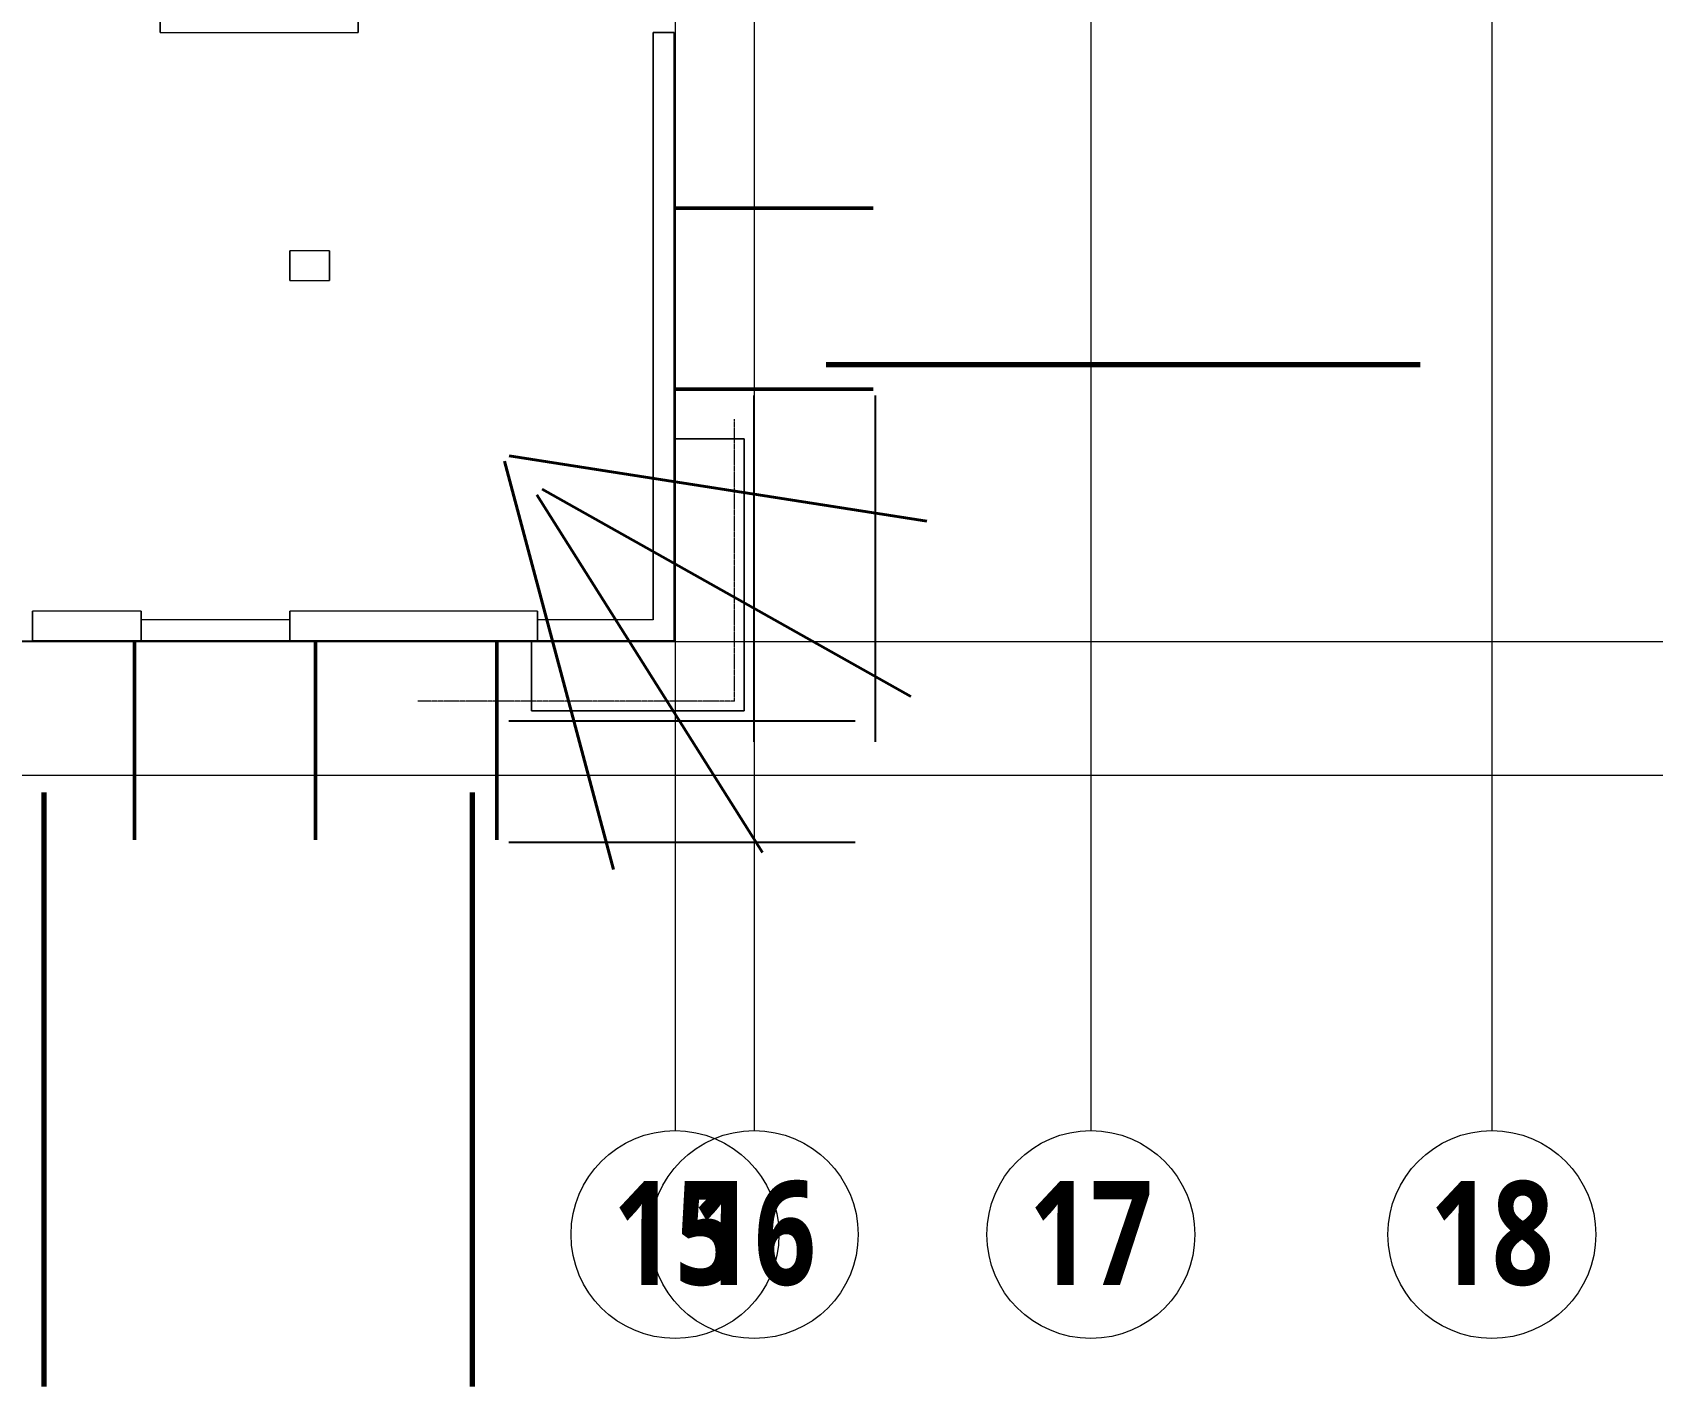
# Model space of a CAD drawing. Header units: millimetres. Extents: x -41779 to 122129, y -6962 to 59838.
# Drawn here: x 51893 to 68256, y -4494 to 9186 of the extents above; entities that cross this region are included whole.
import ezdxf

# ---------------------------------------------------------------- set-up
doc = ezdxf.new("R2010")
doc.units = ezdxf.units.MM
doc.linetypes.add('Dash', pattern=[6.35, 3.175, -3.175])
doc.linetypes.add('Grid Line', pattern=[10, 8, -1, 0, -1])
for name, color, linetype, lineweight in [('A-DETL', 90, 'Continuous', 5), ('A-DETL-HDLN', 90, 'Dash', 5), ('A-FLOR', 192, 'Continuous', 5), ('A-WALL', 113, 'Continuous', 15), ('S-BEAM', 12, 'Continuous', 15), ('S-GRID', 1, 'Continuous', 5), ('S-GRID-IDEN', 1, 'Continuous', 9)]:
    doc.layers.add(name, color=color, linetype=linetype, lineweight=lineweight)
doc.styles.add('Roboto_B', font='Roboto-Bold.ttf', dxfattribs={"width": 0.8, "height": 1050})

# ---------------------------------------------------------------- blocks, each defined once
blk = doc.blocks.new('BMS-SUPPER STRUCTURE_180317_rvt-1-Level 2 -  I120')
at = {"layer": 'A-FLOR', "color": 9}
for p, q in [((58373, 9186), (58373, 3041)), ((58373, 5081), (59083, 5081)), ((58373, 5081), (58373, 3041)), ((59083, 5081), (59083, 2331)), ((52993, 3041), (51893, 3041)), ((54493, 3041), (52993, 3041)), ((56993, 3041), (54493, 3041)), ((56933, 2331), (56933, 3041)), ((56993, 3041), (56933, 3041)), ((58373, 3041), (56993, 3041)), ((58373, 3041), (56993, 3041)), ((59083, 2331), (56933, 2331))]:
    blk.add_line(p, q, dxfattribs=at)
at = {"layer": 'A-FLOR', "color": 55}
for p, q in [((58373, 3041), (58373, 9186)), ((59083, 5081), (58373, 5081)), ((59083, 2331), (59083, 5081)), ((47183, 3041), (51893, 3041)), ((52993, 3041), (54493, 3041)), ((56933, 3041), (56933, 2331)), ((56993, 3041), (58373, 3041)), ((56933, 2331), (59083, 2331))]:
    blk.add_line(p, q, dxfattribs=at)
at = {"layer": 'A-FLOR', "color": 50}
for p, q in [((58373, 3041), (58373, 5081)), ((56933, 3041), (56993, 3041)), ((56993, 3041), (58373, 3041))]:
    blk.add_line(p, q, dxfattribs=at)
at = {"layer": 'A-FLOR', "color": 43}
for p, q in [((51893, 3041), (52993, 3041)), ((54493, 3041), (56993, 3041))]:
    blk.add_line(p, q, dxfattribs=at)
at = {"layer": 'A-WALL', "color": 8, "lineweight": 18}
for p, q in [((53183, 9486), (53183, 9186)), ((55183, 9186), (55183, 9486)), ((53183, 9186), (55183, 9186)), ((54893, 6981), (54493, 6981)), ((54493, 6981), (54493, 6681)), ((54893, 6681), (54893, 6981)), ((54493, 6681), (54893, 6681)), ((52993, 3341), (51893, 3341)), ((51893, 3341), (51893, 3041)), ((52993, 3041), (52993, 3341)), ((56993, 3341), (54493, 3341)), ((54493, 3341), (54493, 3041)), ((56993, 3041), (56993, 3341)), ((51893, 3041), (52993, 3041)), ((54493, 3041), (56993, 3041))]:
    blk.add_line(p, q, dxfattribs=at)
at = {"layer": 'A-WALL', "color": 253, "lineweight": 13}
for p, q in [((53183, 9186), (53183, 9486)), ((55183, 9486), (55183, 9186)), ((53183, 9186), (55183, 9186)), ((54493, 6681), (54493, 6981)), ((54893, 6981), (54493, 6981)), ((54893, 6981), (54893, 6681)), ((54493, 6681), (54893, 6681)), ((51893, 3041), (51893, 3341)), ((52993, 3341), (51893, 3341)), ((52993, 3341), (52993, 3041)), ((56993, 3341), (54493, 3341)), ((54493, 3041), (54493, 3341)), ((56993, 3341), (56993, 3041)), ((51893, 3041), (52993, 3041)), ((54493, 3041), (56993, 3041))]:
    blk.add_line(p, q, dxfattribs=at)
at = {"layer": 'S-BEAM', "color": 253, "lineweight": 13}
for p, q in [((58373, 9186), (58163, 9186)), ((52993, 3041), (52993, 3251)), ((54493, 3041), (54493, 3251)), ((56993, 3041), (56993, 3251))]:
    blk.add_line(p, q, dxfattribs=at)
at = {"layer": 'S-BEAM', "color": 135, "lineweight": 13}
for p, q in [((58163, 9186), (58163, 3251)), ((58373, 3041), (58373, 9186)), ((54493, 3251), (52993, 3251)), ((58163, 3251), (56993, 3251)), ((52993, 3041), (54493, 3041)), ((56993, 3041), (58163, 3041)), ((58163, 3041), (58373, 3041))]:
    blk.add_line(p, q, dxfattribs=at)
at = {"layer": 'S-BEAM', "color": 254, "lineweight": 13}
for p, q in [((58163, 9186), (58373, 9186)), ((58163, 3251), (58163, 9186)), ((58373, 5081), (58373, 9186)), ((54493, 3251), (52993, 3251)), ((58163, 3251), (56993, 3251)), ((54493, 3041), (52993, 3041))]:
    blk.add_line(p, q, dxfattribs=at)
at = {"layer": 'S-BEAM', "color": 10, "lineweight": 13}
for p, q in [((58373, 3041), (58373, 5081)), ((52993, 3251), (52993, 3041)), ((54493, 3251), (54493, 3041)), ((56993, 3251), (56993, 3041)), ((58163, 3041), (56993, 3041)), ((58373, 3041), (58163, 3041))]:
    blk.add_line(p, q, dxfattribs=at)
blk = doc.blocks.new('Grid - Circle-565542-Level 2 -  I120')
at = {"layer": 'S-GRID-IDEN'}
blk.add_circle((0, 0), 3.5, dxfattribs=at)

msp = doc.modelspace()

# ---------------------------------------------------------------- linework, layer by layer
at = {"layer": 'A-DETL', "lineweight": 50}
for p, q in [((58383, 7411), (60383, 7411)), ((58383, 5581), (60383, 5581)), ((52923, 3031), (52923, 1031)), ((54753, 3031), (54753, 1031)), ((56583, 3031), (56583, 1031))]:
    msp.add_line(p, q, dxfattribs=at)
at = {"layer": 'A-DETL', "lineweight": 70}
for p, q in [((59908, 5831), (65908, 5831)), ((52008, 1506), (52008, -4494)), ((56333, 1506), (56333, -4494))]:
    msp.add_line(p, q, dxfattribs=at)
at = {"layer": 'A-DETL', "lineweight": 25}
for p, q in [((59183, 2018), (59183, 5518)), ((60408, 2018), (60408, 5518)), ((56703, 2231), (60203, 2231)), ((56703, 1006), (60203, 1006))]:
    msp.add_line(p, q, dxfattribs=at)
at = {"layer": 'A-DETL', "lineweight": 40}
for p, q in [((56660, 4856), (57763, 731)), ((56707, 4908), (60926, 4249)), ((59265, 901), (56986, 4513)), ((57042, 4571), (60764, 2479))]:
    msp.add_line(p, q, dxfattribs=at)
at = {"layer": 'A-DETL-HDLN'}
for q in [(58983, 5281), (55783, 2431)]:
    msp.add_line((58983, 2431), q, dxfattribs=at)
at = {"layer": 'S-GRID', "linetype": 'Grid Line'}
for p, q in [((58383, 55247), (58383, -1908)), ((59183, 55247), (59183, -1908)), ((62583, 55247), (62583, -1908)), ((66633, 55247), (66633, -1908)), ((76597, 3031), (-26915, 3031)), ((76597, 1681), (-26915, 1681))]:
    msp.add_line(p, q, dxfattribs=at)

# ---------------------------------------------------------------- block references
at = {"lineweight": 5}
msp.add_blockref('BMS-SUPPER STRUCTURE_180317_rvt-1-Level 2 -  I120', (0, 0), dxfattribs=at)
at = {"layer": 'S-GRID-IDEN', "xscale": 299.9999999999997, "yscale": 299.9999999999997, "zscale": 299.9999999999997, "rotation": 180}
for p in [(58383, -2958), (59183, -2958), (62583, -2958), (66633, -2958)]:
    msp.add_blockref('Grid - Circle-565542-Level 2 -  I120', p, dxfattribs=at)

# ---------------------------------------------------------------- texts
at = {"layer": 'S-GRID-IDEN', "lineweight": 5, "char_height": 1050, "width": 1615.01, "attachment_point": 2, "line_spacing_factor": 1.016846, "style": 'Roboto_B'}
for s, insert in [('15', (58383, -2416)), ('16', (59183, -2416)), ('17', (62583, -2416)), ('18', (66633, -2416))]:
    msp.add_mtext(s, dxfattribs=dict(at, insert=insert))

doc.saveas('drawing.dxf')
